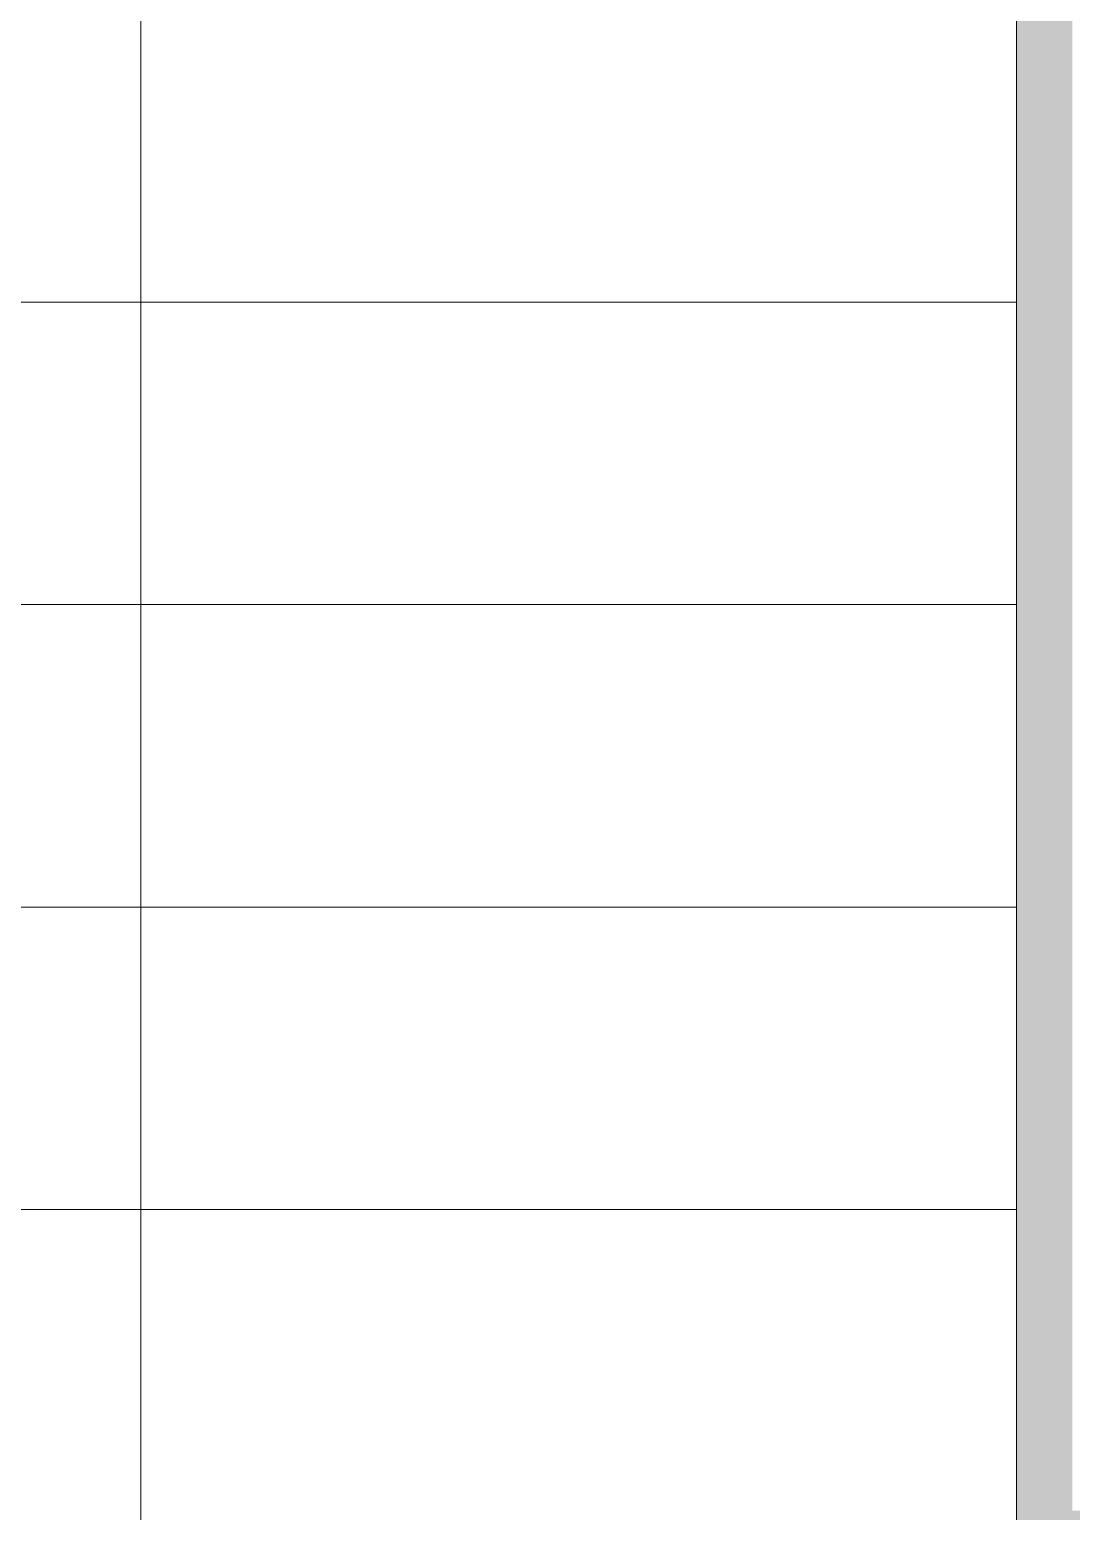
# Model space of a CAD drawing. Header units: millimetres. Extents: x -2729 to 15248, y -12439 to 5292.
# Drawn here: x 5898.4 to 5991.3, y -8646.8 to -8514.6 of the extents above; entities that cross this region are included whole.
import ezdxf

# ---------------------------------------------------------------- set-up
doc = ezdxf.new("R2010")
doc.units = ezdxf.units.MM
doc.layers.add('merdiven_Ном_пера__80', color=7, linetype='Continuous', lineweight=13)

msp = doc.modelspace()

# ---------------------------------------------------------------- hatches: boundary and pattern name
h = msp.add_hatch(color=251)
h.paths.add_polyline_path([(5991.418, -8510.578), (5986.418, -8510.578), (5986.418, -8651.736), (6398.823, -8651.736), (6398.823, -8646.736), (5991.418, -8646.736)], flags=17)
h.paths.add_polyline_path([(5991.418, -8471.869), (5830.213, -8471.869), (5830.213, -8510.578), (5838.213, -8510.578), (5838.213, -8476.869), (5986.418, -8476.869), (5986.418, -8510.578), (5991.418, -8510.578)])
h.paths.add_polyline_path([(5838.213, -8510.578), (5830.213, -8510.578), (5830.213, -8806.052), (6112.834, -8806.052), (6398.823, -8806.051), (6398.823, -8798.052), (5838.213, -8798.052)])

# ---------------------------------------------------------------- linework, layer by layer
at = {"layer": 'merdiven_Ном_пера__80', "linetype": 'Continuous'}
for p, q in [((5908.315, -8729.302), (5908.315, -8476.869)), ((5986.418, -8476.869), (5986.418, -8651.736)), ((5986.418, -8476.869), (5986.418, -8651.736)), ((5838.213, -8538.869), (5986.418, -8538.869)), ((5838.213, -8565.869), (5986.418, -8565.869)), ((5838.213, -8592.869), (5986.418, -8592.869)), ((5838.213, -8619.869), (5986.418, -8619.869))]:
    msp.add_line(p, q, dxfattribs=at)

doc.saveas('drawing.dxf')
